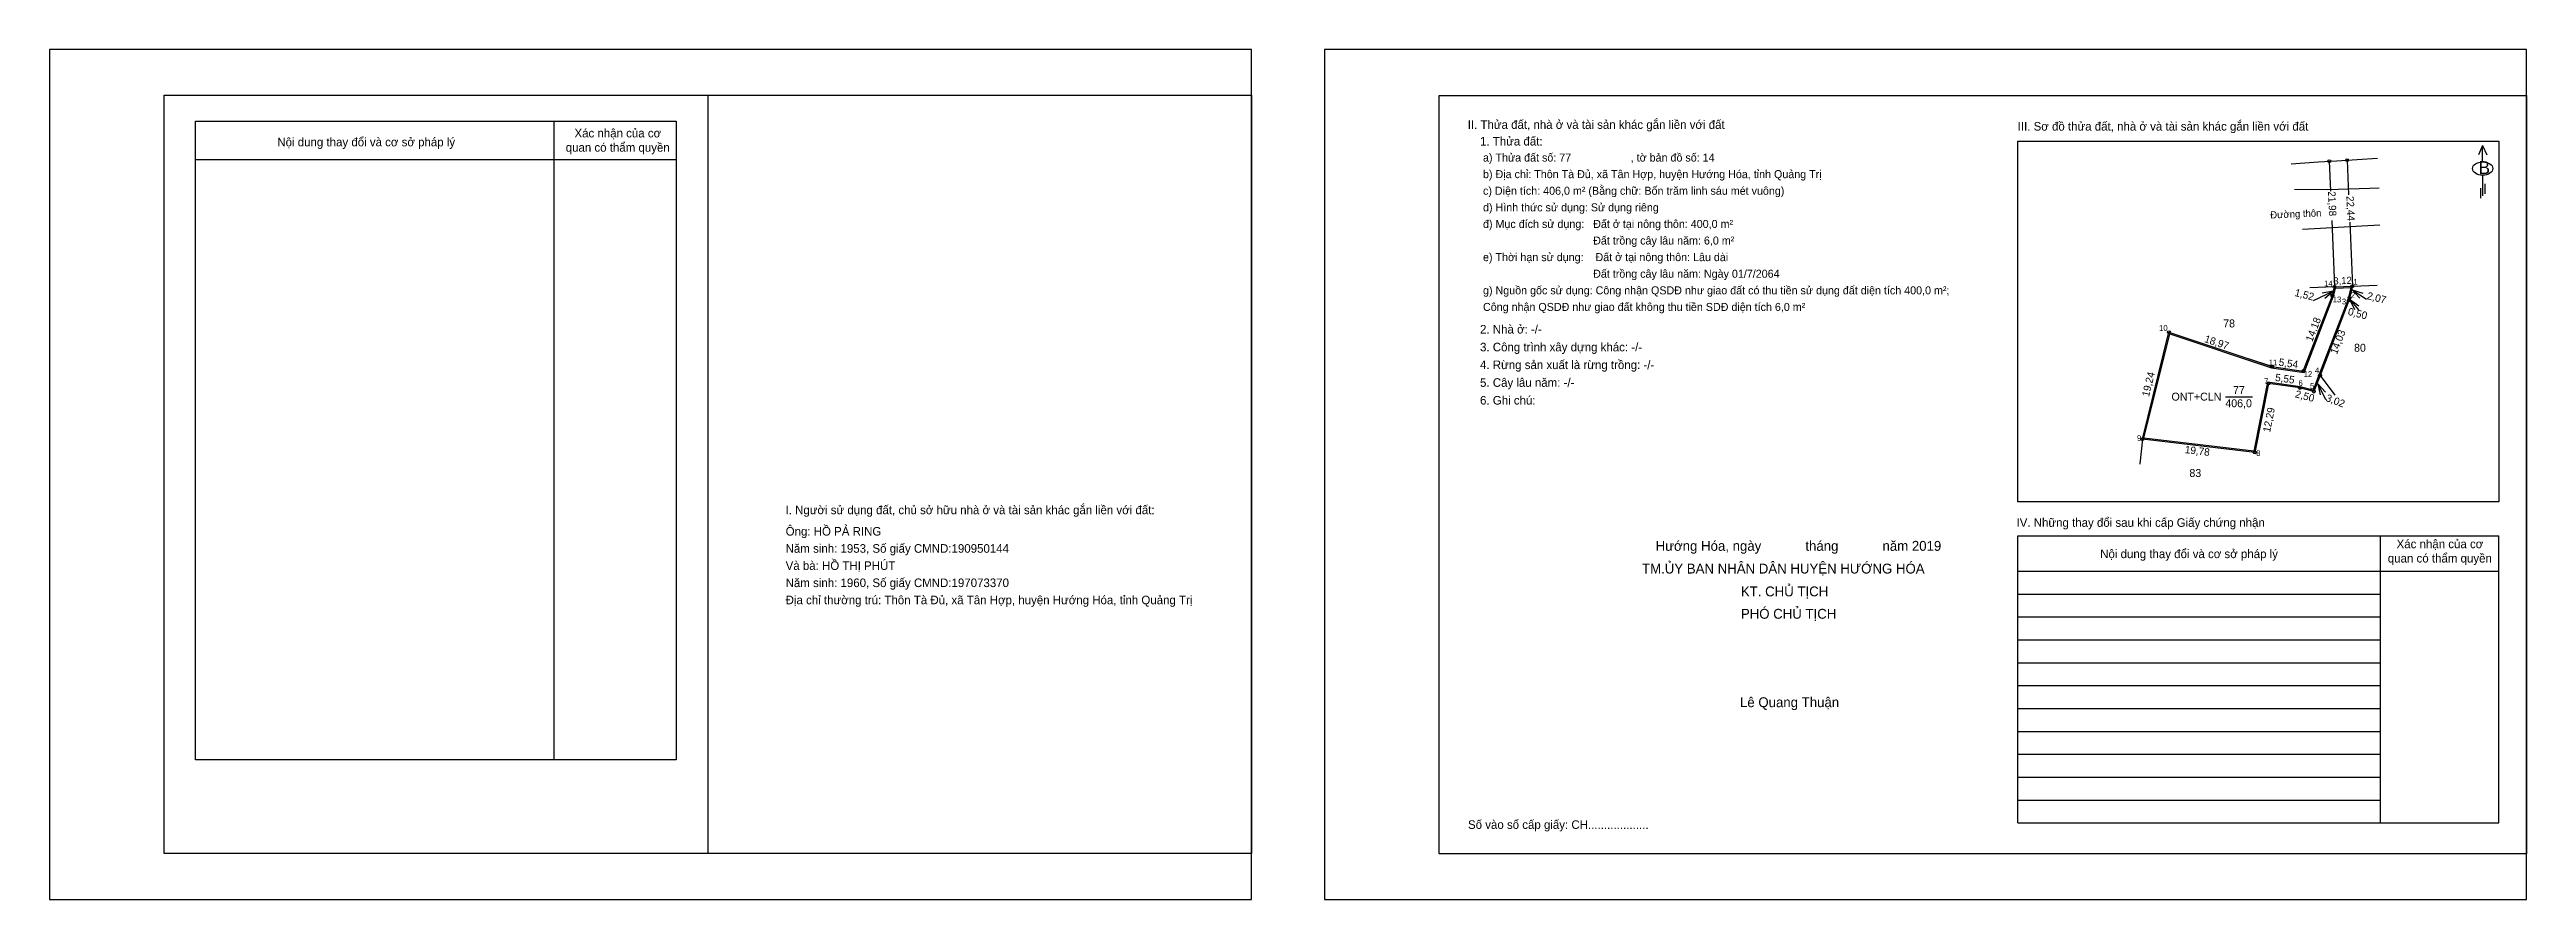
# Model space of a CAD drawing. Extents: x 553382 to 553814, y 1840319 to 1840467.
import ezdxf

# ---------------------------------------------------------------- set-up
doc = ezdxf.new("R2010")
doc.units = 0
for name, color, linetype in [('CanhThua', 7, 'Continuous'), ('ChieuDaiCanhThua', 7, 'Continuous'), ('Khung', 7, 'Continuous'), ('KhungInTrang1', 7, 'Continuous'), ('KhungInTrang2', 7, 'Continuous'), ('Level 2', 7, 'Continuous'), ('Level 22', 7, 'Continuous'), ('Level 23', 7, 'Continuous'), ('Level 35', 7, 'Continuous'), ('MocDinhThua', 7, 'Continuous'), ('NhanDiaChinhThua', 7, 'Continuous'), ('NhanTuCan', 7, 'Continuous'), ('ON', 7, 'Continuous'), ('RauThua', 7, 'Continuous'), ('SoHieuDinhThua', 7, 'Continuous'), ('Template', 7, 'Continuous'), ('ThongTin', 7, 'Continuous')]:
    doc.layers.add(name, color=color, linetype=linetype)

msp = doc.modelspace()

# ---------------------------------------------------------------- linework, layer by layer
at = {"layer": 'CanhThua'}
for p, q in [((553775.48, 1840411.22), (553780.57, 1840424.45)), ((553783.43, 1840423.55), (553778.4, 1840410.46)), ((553780.57, 1840424.45), (553780.94, 1840425.92)), ((553780.94, 1840425.92), (553784.06, 1840426.05)), ((553783.55, 1840424.04), (553783.43, 1840423.55)), ((553784.06, 1840426.05), (553783.55, 1840424.04)), ((553747.36, 1840399.33), (553752, 1840418)), ((553752, 1840418), (553770, 1840412)), ((553769.41, 1840409.05), (553767, 1840397)), ((553774.9, 1840408.27), (553769.41, 1840409.05)), ((553770, 1840412), (553775.48, 1840411.22)), ((553778.4, 1840410.46), (553777.32, 1840407.64)), ((553777.32, 1840407.64), (553774.9, 1840408.27)), ((553767, 1840397), (553747.36, 1840399.33))]:
    msp.add_line(p, q, dxfattribs=at)
at = {"layer": 'Khung'}
for p, q in [((553624.47, 1840459.4), (553814.47, 1840459.4)), ((553624.47, 1840326.9), (553624.47, 1840459.4)), ((553725.62, 1840388.36), (553725.62, 1840451.41)), ((553725.62, 1840451.41), (553809.62, 1840451.41)), ((553809.62, 1840451.41), (553809.62, 1840388.36)), ((553809.62, 1840388.36), (553725.62, 1840388.36))]:
    msp.add_line(p, q, dxfattribs=at)
msp.add_lwpolyline([(553591.68, 1840326.91), (553401.68, 1840326.91), (553401.68, 1840459.41), (553591.68, 1840459.41)], close=True, dxfattribs=at)
for points in [[(553496.68, 1840459.41), (553496.68, 1840326.91)], [(553814.47, 1840459.4), (553814.47, 1840326.9), (553624.47, 1840326.9)]]:
    msp.add_lwpolyline(points, dxfattribs=at)
at = {"layer": 'KhungInTrang1'}
msp.add_lwpolyline([(553381.68, 1840467.4), (553381.68, 1840318.9), (553591.68, 1840318.9), (553591.68, 1840467.4)], close=True, dxfattribs=at)
at = {"layer": 'KhungInTrang2'}
msp.add_lwpolyline([(553604.47, 1840467.4), (553604.47, 1840318.9), (553814.47, 1840318.9), (553814.47, 1840467.4)], close=True, dxfattribs=at)
at = {"layer": 'Level 2'}
msp.add_lwpolyline([(553783.8, 1840425.84), (553783.36, 1840424.09), (553783.24, 1840423.61), (553778.22, 1840410.53), (553777.2, 1840407.88), (553774.94, 1840408.47), (553769.25, 1840409.27), (553766.84, 1840397.22), (553747.61, 1840399.5), (553752.14, 1840417.74), (553769.95, 1840411.8), (553775.61, 1840411), (553780.76, 1840424.39), (553781.1, 1840425.73)], close=True, dxfattribs=at)
at = {"layer": 'Level 22'}
for points in [[(553773.97, 1840443.01), (553779.73, 1840442.93), (553787.12, 1840443.16), (553788.72, 1840443.23)], [(553775.32, 1840436.02), (553788.83, 1840436.75)]]:
    msp.add_lwpolyline(points, dxfattribs=at)
at = {"layer": 'Level 23'}
for p, q in [((553773.34, 1840447.45), (553778.14, 1840447.76)), ((553778.14, 1840447.76), (553781.36, 1840447.96))]:
    msp.add_line(p, q, dxfattribs=at)
msp.add_lwpolyline([(553781.36, 1840447.96), (553788.45, 1840448.42)], dxfattribs=at)
at = {"layer": 'Level 35'}
for p, q in [((553780.02, 1840447.88), (553780.24, 1840442.64)), ((553783.14, 1840448.08), (553783.4, 1840441.99)), ((553780.45, 1840437.56), (553780.94, 1840425.92)), ((553783.59, 1840437.22), (553784.06, 1840426.05)), ((553780.73, 1840425.21), (553777.22, 1840423.47)), ((553780.73, 1840425.21), (553778.77, 1840424.82)), ((553780.73, 1840425.21), (553779.23, 1840423.89)), ((553783.55, 1840423.77), (553785.13, 1840421.92)), ((553783.55, 1840423.77), (553784.41, 1840421.96)), ((553783.55, 1840423.77), (553785.2, 1840422.64)), ((553784, 1840425.41), (553786.53, 1840423.81)), ((553784, 1840425.41), (553785.36, 1840423.94)), ((553784, 1840425.41), (553785.91, 1840424.82)), ((553778.02, 1840409.02), (553779.38, 1840406.24)), ((553778.02, 1840409.02), (553778.41, 1840407.06)), ((553778.02, 1840409.02), (553779.34, 1840407.51))]:
    msp.add_line(p, q, dxfattribs=at)
at = {"layer": 'MocDinhThua'}
for centre in [(553780.02, 1840447.88), (553783.14, 1840448.08), (553780.94, 1840425.92), (553784.06, 1840426.05), (553780.57, 1840424.45), (553783.43, 1840423.55), (553783.55, 1840424.04), (553752, 1840418), (553769.41, 1840409.05), (553770, 1840412), (553775.48, 1840411.22), (553778.4, 1840410.46), (553774.9, 1840408.27), (553777.32, 1840407.64), (553747.36, 1840399.33), (553767, 1840397)]:
    msp.add_circle(centre, 0.25, dxfattribs=at)
at = {"layer": 'NhanDiaChinhThua'}
msp.add_line((553761.86, 1840406.75), (553766.62, 1840406.75), dxfattribs=at)
at = {"layer": 'ON'}
for p, q in [((553407.18, 1840454.9), (553491.18, 1840454.9)), ((553407.18, 1840343.29), (553407.18, 1840454.9)), ((553491.18, 1840454.9), (553491.18, 1840343.29)), ((553407.18, 1840448.21), (553491.18, 1840448.21)), ((553725.62, 1840382.44), (553809.62, 1840382.44)), ((553788.89, 1840382.44), (553788.89, 1840332.28)), ((553725.62, 1840376.26), (553809.62, 1840376.26)), ((553725.62, 1840372.26), (553788.89, 1840372.26)), ((553725.62, 1840368.26), (553788.89, 1840368.26)), ((553725.62, 1840364.26), (553788.89, 1840364.26)), ((553725.62, 1840360.26), (553788.89, 1840360.26)), ((553725.62, 1840356.26), (553788.89, 1840356.26)), ((553725.62, 1840352.26), (553788.89, 1840352.26)), ((553725.62, 1840348.26), (553788.89, 1840348.26)), ((553725.62, 1840344.26), (553788.89, 1840344.26)), ((553725.62, 1840340.26), (553788.89, 1840340.26)), ((553725.62, 1840336.26), (553788.89, 1840336.26))]:
    msp.add_line(p, q, dxfattribs=at)
for points in [[(553469.82, 1840454.9), (553469.82, 1840343.29)], [(553725.62, 1840332.28), (553725.62, 1840382.44)], [(553809.62, 1840332.28), (553809.62, 1840382.44)], [(553491.18, 1840343.29), (553407.18, 1840343.29)]]:
    msp.add_lwpolyline(points, dxfattribs=at)
at = {"layer": 'RauThua'}
for p, q in [((553784.06, 1840426.05), (553788.39, 1840426.23)), ((553780.94, 1840425.92), (553776.61, 1840425.74)), ((553770, 1840412), (553765.89, 1840413.37)), ((553778.4, 1840410.46), (553781, 1840407)), ((553781, 1840407), (553781.01, 1840407)), ((553747.36, 1840399.33), (553746.94, 1840395.02)), ((553746.94, 1840395.02), (553746.95, 1840395.02))]:
    msp.add_line(p, q, dxfattribs=at)
at = {"layer": 'Template'}
for p, q in [((553806.8, 1840450.61), (553806.08, 1840449.02)), ((553806.8, 1840447.78), (553806.8, 1840450.61)), ((553806.8, 1840450.61), (553807.53, 1840449.02)), ((553806.82, 1840445.44), (553806.82, 1840441.87)), ((553807.22, 1840443.95), (553807.22, 1840442.2)), ((553806.44, 1840443.2), (553806.44, 1840441.46)), ((553725.62, 1840332.28), (553809.62, 1840332.28))]:
    msp.add_line(p, q, dxfattribs=at)
msp.add_ellipse((553806.82, 1840446.6), major_axis=(1.78, 0), ratio=0.655849, dxfattribs=at)

# ---------------------------------------------------------------- texts
at = {"layer": 'ChieuDaiCanhThua'}
for s, height, rotation, p in [('Đường thôn', 1.241, 2.3859, (553769.73, 1840437.88)), ('21,98', 1.301, 272.3859, (553779.8, 1840442.61)), ('22,44', 1.301, 272.3859, (553783.01, 1840441.78)), ('3,12', 1.241, 2.3859, (553780.75, 1840426.34)), ('1,52', 1.301, 345.8721, (553773.88, 1840424.36)), ('0,50', 1.301, 346.2392, (553783.18, 1840421.05)), ('2,07', 1.301, 345.7627, (553786.5, 1840423.81)), ('18,97', 1.301, 341.5651, (553758.09, 1840416.32)), ('14,18', 1.301, 68.9567, (553777.05, 1840416.24)), ('14,03', 1.301, 68.9921, (553781.35, 1840414.05)), ('5,54', 1.301, 351.8992, (553771.12, 1840412.17)), ('19,24', 1.301, 76.0432, (553748.51, 1840406.66)), ('5,55', 1.301, 351.9137, (553770.5, 1840409.5)), ('12,29', 1.301, 78.6901, (553769.68, 1840400.45)), ('2,50', 1.301, 345.408, (553773.95, 1840406.66)), ('3,02', 1.301, 338.9884, (553779.28, 1840406.04)), ('19,78', 1.301, 353.2343, (553754.73, 1840396.9))]:
    msp.add_text(s, height=height, rotation=rotation, dxfattribs=at).set_placement(p)
at = {"layer": 'NhanDiaChinhThua'}
for s, p in [('ONT+CLN', (553752.45, 1840406.06)), ('406,0', (553761.86, 1840404.9)), ('77', (553763.2, 1840407.21))]:
    msp.add_text(s, height=1.388, dxfattribs=at).set_placement(p)
at = {"layer": 'NhanTuCan'}
for s, p in [('78', (553761.48, 1840418.85)), ('80', (553784.35, 1840414.6)), ('83', (553755.58, 1840392.72))]:
    msp.add_text(s, height=1.388, dxfattribs=at).set_placement(p)
at = {"layer": 'ON'}
for s, height, p in [('Nội dung thay đổi và cơ sở pháp lý', 1.5, (553421.48, 1840450.49)), ('Xác nhận của cơ ', 1.5, (553473.4, 1840452.05)), ('quan có thẩm quyền', 1.5, (553471.87, 1840449.55)), ('I. Người sử dụng đất, chủ sở hữu nhà ở và tài sản khác gắn liền với đất:', 1.5, (553510.28, 1840386.21)), ('IV. Những thay đổi sau khi cấp Giấy chứng nhận', 1.5, (553725.37, 1840384.01)), ('Nội dung thay đổi và cơ sở pháp lý', 1.5, (553739.99, 1840378.54)), ('quan có thẩm quyền', 1.5, (553790.25, 1840377.77)), ('Xác nhận của cơ ', 1.5, (553791.78, 1840380.27)), ('Lê Quang Thuận', 1.7268, (553677.05, 1840352.5))]:
    msp.add_text(s, height=height, dxfattribs=at).set_placement(p)
at = {"layer": 'SoHieuDinhThua'}
for s, p in [('14', (553779.13, 1840426.04)), ('1', (553784.22, 1840426.3)), ('13', (553780.63, 1840423.23)), ('3', (553782.23, 1840422.88)), ('2', (553783.8, 1840424.02)), ('10', (553750.28, 1840418.25)), ('11', (553769.45, 1840412.23)), ('7', (553768.63, 1840408.97)), ('6', (553774.64, 1840408.62)), ('12', (553775.55, 1840410.21)), ('5', (553776.65, 1840408.12)), ('4', (553777.52, 1840410.84)), ('9', (553746.43, 1840399.02)), ('8', (553767.26, 1840396.39))]:
    msp.add_text(s, height=1, dxfattribs=at).set_placement(p)
at = {"layer": 'Template'}
for s, height, p in [('II. Thửa đất, nhà ở và tài sản khác gắn liền với đất', 1.5, (553629.48, 1840453.54)), ('III. Sơ đồ thửa đất, nhà ở và tài sản khác gắn liền với đất', 1.5, (553725.57, 1840453.24)), ('B', 2.25, (553806.1, 1840445.65)), ('Hướng Hóa, ngày            tháng            năm 2019', 1.7268, (553662.31, 1840379.82)), ('TM.ỦY BAN NHÂN DÂN HUYỆN HƯỚNG HÓA', 1.7268, (553659.94, 1840375.85)), ('KT. CHỦ TỊCH', 1.7268, (553677.21, 1840371.86)), ('PHÓ CHỦ TỊCH', 1.7268, (553677.21, 1840367.95)), ('Số vào sổ cấp giấy: CH...................', 1.5, (553629.53, 1840331.23))]:
    msp.add_text(s, height=height, dxfattribs=at).set_placement(p)
at = {"layer": 'ThongTin'}
for s, height, p in [('1. Thửa đất: ', 1.5, (553631.63, 1840450.63)), (' a) Thửa đất số: 77                    , tờ bản đồ số: 14', 1.4, (553631.63, 1840447.83)), (' c) Diện tích: 406,0 m² (Bằng chữ: Bốn trăm linh sáu mét vuông)', 1.4, (553631.63, 1840442.03)), (' b) Địa chỉ: Thôn Tà Đủ, xã Tân Hợp, huyện Hướng Hóa, tỉnh Quảng Trị', 1.4, (553631.63, 1840444.93)), (' d) Hình thức sử dụng: Sử dụng riêng', 1.4, (553631.63, 1840439.13)), (' đ) Mục đích sử dụng:   Đất ở tại nông thôn: 400,0 m²', 1.4, (553631.63, 1840436.23)), ('                                      Đất trồng cây lâu năm: 6,0 m²', 1.4, (553631.63, 1840433.33)), (' e) Thời hạn sử dụng:    Đất ở tại nông thôn: Lâu dài', 1.4, (553631.63, 1840430.43)), (' g) Nguồn gốc sử dụng: Công nhận QSDĐ như giao đất có thu tiền sử dụng đất diện tích 400,0 m²;', 1.4, (553631.63, 1840424.63)), ('                                      Đất trồng cây lâu năm: Ngày 01/7/2064', 1.4, (553631.63, 1840427.53)), (' Công nhận QSDĐ như giao đất không thu tiền SDĐ diện tích 6,0 m²', 1.4, (553631.63, 1840421.73)), ('2. Nhà ở: -/-', 1.5, (553631.63, 1840417.78)), ('4. Rừng sản xuất là rừng trồng: -/-', 1.5, (553631.63, 1840411.57)), ('3. Công trình xây dựng khác: -/-', 1.5, (553631.63, 1840414.67)), ('5. Cây lâu năm: -/-', 1.5, (553631.63, 1840408.47)), ('6. Ghi chú:', 1.5, (553631.63, 1840405.37)), ('Ông: HỒ PẢ RING', 1.5, (553510.3, 1840382.48)), ('Năm sinh: 1953, Số giấy CMND:190950144', 1.5, (553510.3, 1840379.48)), ('Và bà: HỒ THỊ PHÚT', 1.5, (553510.3, 1840376.48)), ('Năm sinh: 1960, Số giấy CMND:197073370', 1.5, (553510.3, 1840373.48)), ('Địa chỉ thường trú: Thôn Tà Đủ, xã Tân Hợp, huyện Hướng Hóa, tỉnh Quảng Trị', 1.5, (553510.3, 1840370.48))]:
    msp.add_text(s, height=height, dxfattribs=at).set_placement(p)

doc.saveas('drawing.dxf')
